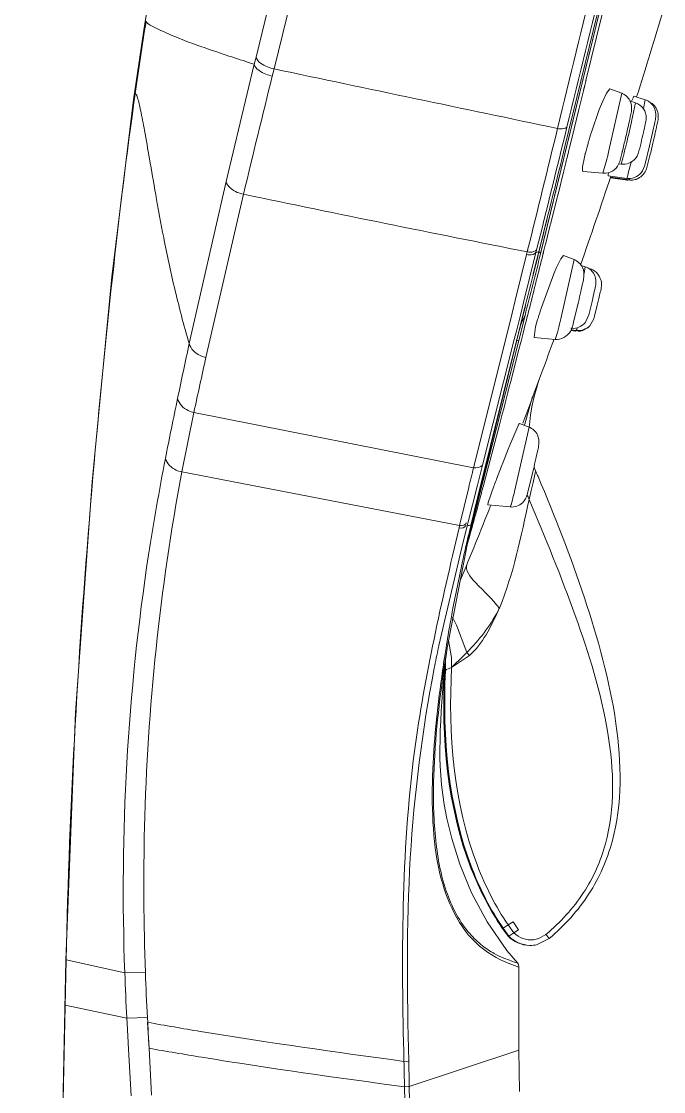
# Model space of a CAD drawing. Header units: millimetres. Extents: x 0 to 460316, y -63250 to 103204.
# Drawn here: x 202104.2 to 202137.1, y 47702.9 to 47757.6 of the extents above; entities that cross this region are included whole.
import ezdxf

# ---------------------------------------------------------------- set-up
doc = ezdxf.new("R2010")
doc.units = ezdxf.units.MM
doc.header["$LTSCALE"] = 25

msp = doc.modelspace()

# ---------------------------------------------------------------- linework, layer by layer
at = {"color": 7, "linetype": 'Continuous', "lineweight": 20}
for p, q in [((202136.167, 47767.944), (202130.754, 47745.738)), ((202130.762, 47745.756), (202136.17, 47767.943)), ((202118.128, 47763.586), (202116.219, 47755.781)), ((202119.082, 47763.092), (202117.142, 47755.184)), ((202134.658, 47762.107), (202132.009, 47751.222)), ((202133.624, 47756.807), (202134.218, 47759.25)), ((202110.598, 47757.61), (202110.534, 47757.495)), ((202110.534, 47757.495), (202109.973, 47753.724)), ((202133.081, 47754.584), (202133.624, 47756.807)), ((202116.13, 47755.42), (202114.686, 47749.439)), ((202116.218, 47755.783), (202116.13, 47755.419)), ((202117.141, 47755.184), (202117.05, 47754.818)), ((202132.958, 47754.083), (202133.027, 47754.364)), ((202133.001, 47754.257), (202133.016, 47754.317)), ((202133.016, 47754.317), (202133.024, 47754.35)), ((202133.024, 47754.35), (202133.058, 47754.49)), ((202133.058, 47754.49), (202133.081, 47754.584)), ((202133.061, 47754.504), (202133.084, 47754.598)), ((202110.048, 47753.926), (202109.973, 47753.724)), ((202132.702, 47753.038), (202132.956, 47754.07)), ((202132.956, 47754.07), (202132.973, 47754.142)), ((202132.973, 47754.142), (202133.001, 47754.257)), ((202133.938, 47753.536), (202134.125, 47753.936)), ((202134.125, 47753.936), (202134.31, 47754.168)), ((202134.258, 47751.012), (202134.908, 47753.936)), ((202134.908, 47753.936), (202134.31, 47754.168)), ((202135.488, 47753.709), (202135.536, 47753.795)), ((202136.107, 47753.607), (202135.536, 47753.795)), ((202109.973, 47753.724), (202109.973, 47753.722)), ((202133.764, 47753.105), (202133.938, 47753.536)), ((202135.613, 47753.458), (202135.332, 47753.551)), ((202135.417, 47753.533), (202135.488, 47753.709)), ((202135.417, 47752.497), (202135.613, 47753.458)), ((202136.026, 47753.155), (202136.107, 47753.607)), ((202132.372, 47751.697), (202132.702, 47753.038)), ((202133.363, 47751.956), (202133.764, 47753.105)), ((202132.244, 47751.176), (202132.372, 47751.697)), ((202132.166, 47750.86), (202132.207, 47751.026)), ((202132.207, 47751.026), (202132.244, 47751.176)), ((202136.102, 47750.338), (202136.331, 47751.262)), ((202132.056, 47750.414), (202132.132, 47750.722)), ((202132.132, 47750.722), (202132.169, 47750.874)), ((202132.142, 47750.762), (202132.166, 47750.86)), ((202133.95, 47749.853), (202134.133, 47750.505)), ((202134.876, 47750.316), (202134.966, 47750.62)), ((202134.915, 47750.873), (202134.942, 47750.98)), ((202136.169, 47750.071), (202136.283, 47750.484)), ((202131.653, 47748.788), (202131.949, 47749.984)), ((202131.949, 47749.984), (202132.047, 47750.378)), ((202132.047, 47750.378), (202132.057, 47750.422)), ((202133.95, 47749.853), (202132.934, 47749.946)), ((202134.876, 47750.316), (202134.757, 47750.333)), ((202135.247, 47749.858), (202135.39, 47750.412)), ((202114.686, 47749.439), (202112.807, 47741.155)), ((202135.164, 47749.589), (202134.212, 47749.726)), ((202135.09, 47749.514), (202134.324, 47749.624)), ((202135.288, 47749.514), (202134.335, 47749.651)), ((202135.164, 47749.589), (202135.219, 47749.755)), ((202135.219, 47749.755), (202135.237, 47749.821)), ((202135.288, 47749.514), (202135.292, 47749.519)), ((202113.659, 47740.445), (202115.58, 47748.779)), ((202131.269, 47747.249), (202131.64, 47748.735)), ((202131.64, 47748.735), (202131.653, 47748.788)), ((202131.643, 47748.753), (202131.656, 47748.805)), ((202131.14, 47747.712), (202130.671, 47745.842)), ((202131.224, 47747.066), (202131.26, 47747.213)), ((202131.26, 47747.213), (202131.27, 47747.253)), ((202131.011, 47746.214), (202131.224, 47747.066)), ((202130.952, 47745.977), (202131.002, 47746.177)), ((202131.002, 47746.177), (202131.011, 47746.214)), ((202131.005, 47746.194), (202131.014, 47746.23)), ((202130.049, 47745.697), (202129.468, 47743.355)), ((202129.891, 47743.252), (202130.527, 47745.804)), ((202130.048, 47745.697), (202130.083, 47745.838)), ((202130.082, 47745.838), (202130.102, 47745.917)), ((202130.083, 47745.838), (202130.103, 47745.918)), ((202130.673, 47745.846), (202130.525, 47745.801)), ((202130.526, 47745.803), (202130.561, 47745.943)), ((202130.575, 47745.817), (202130.526, 47745.803)), ((202130.55, 47745.897), (202130.561, 47745.943)), ((202130.672, 47745.844), (202130.575, 47745.817)), ((202130.673, 47745.844), (202130.657, 47745.782)), ((202130.681, 47745.851), (202130.663, 47745.78)), ((202130.837, 47745.522), (202130.883, 47745.705)), ((202130.883, 47745.705), (202130.902, 47745.781)), ((202130.887, 47745.724), (202130.906, 47745.8)), ((202130.902, 47745.781), (202130.952, 47745.977)), ((202131.794, 47745.48), (202131.934, 47745.65)), ((202132.473, 47745.441), (202131.934, 47745.65)), ((202131.579, 47745.04), (202131.794, 47745.48)), ((202131.799, 47742.416), (202132.473, 47745.441)), ((202133.047, 47745.08), (202132.841, 47745.148)), ((202132.986, 47744.738), (202133.047, 47745.08)), ((202130.803, 47742.995), (202131.441, 47744.717)), ((202129.468, 47743.355), (202129.308, 47742.71)), ((202129.73, 47742.612), (202129.891, 47743.252)), ((202130.09, 47742.559), (202130.165, 47742.853)), ((202132.452, 47742.265), (202132.697, 47743.271)), ((202133.365, 47743.172), (202133.229, 47742.628)), ((202133.66, 47743.119), (202133.518, 47742.544)), ((202129.308, 47742.71), (202128.998, 47741.467)), ((202129.541, 47741.857), (202129.73, 47742.612)), ((202129.968, 47742.581), (202129.648, 47741.316)), ((202129.858, 47742.603), (202129.733, 47742.111)), ((202129.867, 47742.601), (202129.749, 47742.135)), ((202129.979, 47742.121), (202130.022, 47742.293)), ((202130.018, 47742.277), (202130.083, 47742.531)), ((202130.083, 47742.531), (202130.09, 47742.559)), ((202130.087, 47742.55), (202130.094, 47742.578)), ((202130.504, 47742.001), (202130.61, 47742.383)), ((202133.229, 47742.628), (202133.065, 47742.251)), ((202133.482, 47742.416), (202133.274, 47742.054)), ((202133.518, 47742.544), (202133.482, 47742.416)), ((202129.414, 47741.354), (202129.541, 47741.857)), ((202129.733, 47742.111), (202129.526, 47741.294)), ((202129.681, 47741.864), (202129.543, 47741.321)), ((202129.749, 47742.135), (202129.681, 47741.864)), ((202129.868, 47741.687), (202129.979, 47742.121)), ((202130.434, 47741.457), (202130.504, 47742.001)), ((202132.316, 47741.822), (202132.554, 47741.788)), ((202132.591, 47741.825), (202132.333, 47741.862)), ((202132.565, 47741.811), (202132.58, 47741.861)), ((202132.591, 47741.825), (202132.599, 47741.842)), ((202132.614, 47741.887), (202132.631, 47741.947)), ((202133.17, 47741.956), (202132.923, 47741.821)), ((202128.998, 47741.467), (202127.339, 47734.812)), ((202129.526, 47741.295), (202127.542, 47733.277)), ((202127.572, 47733.271), (202129.544, 47741.321)), ((202129.647, 47741.316), (202127.61, 47733.293)), ((202127.797, 47734.948), (202129.414, 47741.354)), ((202129.647, 47741.316), (202129.543, 47741.321)), ((202129.623, 47740.725), (202129.763, 47741.273)), ((202129.763, 47741.273), (202129.868, 47741.687)), ((202131.515, 47741.358), (202130.434, 47741.457)), ((202131.515, 47741.358), (202131.623, 47741.719)), ((202129.235, 47739.215), (202129.623, 47740.725)), ((202130.356, 47738.441), (202129.953, 47737.03)), ((202112.426, 47734.595), (202113.046, 47737.636)), ((202113.046, 47737.636), (202127.338, 47734.812)), ((202127.862, 47733.977), (202128.659, 47736.994)), ((202129.392, 47736.444), (202129.656, 47737.029)), ((202129.433, 47733.602), (202130.171, 47736.887)), ((202129.656, 47737.029), (202129.69, 47737.074)), ((202130.171, 47736.888), (202129.69, 47737.074)), ((202130.183, 47736.88), (202130.188, 47736.995)), ((202127.535, 47733.911), (202127.797, 47734.948)), ((202127.535, 47733.911), (202127.797, 47734.948)), ((202130.079, 47733.447), (202130.395, 47734.718)), ((202112.426, 47734.595), (202126.624, 47731.865)), ((202130.389, 47734.056), (202130.511, 47734.616)), ((202127.088, 47733.8), (202126.624, 47731.865)), ((202127.285, 47732.922), (202127.535, 47733.911)), ((202128.09, 47733.032), (202128.377, 47733.862)), ((202128.377, 47733.862), (202128.403, 47733.934)), ((202130.179, 47733.185), (202130.287, 47733.64)), ((202130.287, 47733.64), (202130.389, 47734.056)), ((202127.542, 47733.277), (202127.373, 47732.577)), ((202127.432, 47732.677), (202127.572, 47733.271)), ((202127.611, 47733.294), (202127.45, 47732.664)), ((202127.498, 47732.629), (202127.63, 47733.115)), ((202127.63, 47733.115), (202127.64, 47733.153)), ((202127.639, 47733.151), (202127.671, 47733.268)), ((202128.067, 47732.909), (202128.09, 47733.032)), ((202129.253, 47732.917), (202129.323, 47733.172)), ((202127.046, 47731.981), (202127.285, 47732.922)), ((202127.371, 47732.576), (202127.315, 47732.343)), ((202127.45, 47732.666), (202127.324, 47732.171)), ((202127.45, 47732.666), (202127.325, 47732.191)), ((202127.431, 47732.675), (202127.326, 47732.224)), ((202127.431, 47732.675), (202127.371, 47732.576)), ((202127.451, 47732.459), (202127.498, 47732.629)), ((202129.214, 47732.805), (202128.067, 47732.909)), ((202129.214, 47732.805), (202129.235, 47732.856)), ((202127.012, 47731.846), (202127.046, 47731.981)), ((202127.188, 47731.627), (202127.273, 47731.995)), ((202127.315, 47732.343), (202127.204, 47731.883)), ((202127.325, 47732.191), (202127.263, 47731.955)), ((202127.326, 47732.224), (202127.273, 47731.995)), ((202126.593, 47731.732), (202126.624, 47731.865)), ((202126.803, 47731.031), (202126.97, 47731.685)), ((202126.97, 47731.685), (202127.012, 47731.846)), ((202127.034, 47730.955), (202127.188, 47731.627)), ((202127.194, 47731.843), (202127.146, 47731.64)), ((202127.186, 47731.495), (202127.218, 47731.61)), ((202127.204, 47731.883), (202127.195, 47731.843)), ((202125.563, 47725.725), (202126.803, 47731.031)), ((202125.976, 47725.527), (202127.034, 47730.955)), ((202126.714, 47729.765), (202126.285, 47727.641)), ((202126.285, 47727.641), (202126.266, 47727.539)), ((202126.167, 47726.998), (202126.148, 47726.893)), ((202126.185, 47727.097), (202126.167, 47726.998)), ((202126.262, 47727.168), (202126.472, 47726.771)), ((202126.472, 47726.771), (202126.987, 47725.375)), ((202126.055, 47725.981), (202126.201, 47725.119)), ((202125.541, 47725.62), (202125.563, 47725.725)), ((202125.806, 47724.411), (202125.967, 47725.472)), ((202125.931, 47725.612), (202125.914, 47725.505)), ((202125.967, 47725.472), (202125.976, 47725.527)), ((202125.971, 47725.487), (202125.983, 47725.574)), ((202126.577, 47724.97), (202126.987, 47725.375)), ((202126.987, 47725.375), (202127.133, 47725.213)), ((202126.211, 47724.606), (202127.133, 47725.213)), ((202126.211, 47724.606), (202126.453, 47724.848)), ((202126.453, 47724.848), (202126.577, 47724.97)), ((202125.848, 47724.431), (202125.898, 47724.428)), ((202125.911, 47724.46), (202125.925, 47724.476)), ((202126.211, 47724.606), (202126.013, 47724.516)), ((202128.842, 47711.291), (202128.8, 47711.291)), ((202129.099, 47710.888), (202128.802, 47711.292)), ((202128.842, 47711.291), (202129.099, 47711.453)), ((202128.842, 47711.291), (202129.139, 47710.888)), ((202129.356, 47711.62), (202129.099, 47711.453)), ((202129.401, 47711.054), (202129.099, 47711.453)), ((202129.627, 47711.201), (202129.356, 47711.62)), ((202129.401, 47711.054), (202129.627, 47711.201)), ((202129.139, 47710.888), (202129.099, 47710.888)), ((202129.139, 47710.888), (202129.401, 47711.054)), ((202130.397, 47710.691), (202130.68, 47710.756)), ((202130.559, 47710.444), (202131.201, 47710.761)), ((202130.68, 47710.756), (202131.039, 47710.969)), ((202131.039, 47710.969), (202131.181, 47710.789)), ((202130.236, 47710.409), (202130.199, 47710.409)), ((202130.212, 47710.409), (202130.236, 47710.409)), ((202104.23, 47599.281), (202106.514, 47709.663)), ((202106.514, 47709.663), (202106.505, 47709.66)), ((202106.514, 47709.663), (202109.51, 47709.008)), ((202110.567, 47709.026), (202109.51, 47709.008)), ((202129.435, 47709.381), (202129.657, 47709.304)), ((202129.648, 47705.057), (202129.657, 47709.306)), ((202106.466, 47707.348), (202106.458, 47707.347)), ((202106.466, 47707.349), (202109.62, 47706.683)), ((202110.668, 47706.729), (202109.619, 47706.683)), ((202109.619, 47706.683), (202109.635, 47706.431)), ((202109.709, 47705.108), (202109.635, 47706.431)), ((202110.683, 47706.477), (202110.668, 47706.728)), ((202110.677, 47706.476), (202110.758, 47705.154)), ((202109.841, 47702.715), (202109.709, 47705.108)), ((202110.752, 47705.153), (202110.878, 47702.76)), ((202129.648, 47705.057), (202124.053, 47703.201)), ((202129.69, 47702.94), (202129.648, 47705.057)), ((202123.777, 47704.483), (202123.989, 47704.492)), ((202123.809, 47703.188), (202124.018, 47703.198)), ((202126.593, 47599.268), (202123.809, 47703.188)), ((202124.11, 47700.86), (202124.052, 47703.201))]:
    msp.add_line(p, q, dxfattribs=at)
for points in [[(202115.622, 47783.243), (202113.707, 47774.824), (202111.957, 47765.95), (202110.534, 47757.495)], [(202109.975, 47753.734), (202108.846, 47744.554), (202107.841, 47734.081), (202106.999, 47722.299), (202106.505, 47709.66)], [(202130.672, 47745.844), (202130.676, 47745.847), (202130.678, 47745.848), (202130.681, 47745.851)], [(202129.749, 47742.135), (202129.744, 47742.127), (202129.739, 47742.119), (202129.733, 47742.111)], [(202129.543, 47741.321), (202129.538, 47741.311), (202129.532, 47741.302), (202129.526, 47741.294)], [(202130.188, 47736.995), (202130.249, 47737.511), (202130.336, 47738), (202130.439, 47738.454), (202130.548, 47738.861), (202130.637, 47739.159), (202130.688, 47739.32), (202130.712, 47739.392)], [(202130.517, 47734.621), (202130.458, 47734.766), (202130.428, 47734.862)], [(202127.034, 47730.955), (202127.149, 47731.452), (202127.324, 47732.171)], [(202127.263, 47731.955), (202127.248, 47731.914), (202127.225, 47731.877), (202127.195, 47731.843)], [(202127.273, 47731.995), (202127.257, 47731.954), (202127.234, 47731.917), (202127.204, 47731.883)], [(202128.595, 47727.499), (202128.616, 47727.545), (202128.637, 47727.595), (202128.656, 47727.643)], [(202125.91, 47725.009), (202125.933, 47725.196), (202125.953, 47725.358), (202125.971, 47725.487)], [(202129.58, 47709.513), (202129.043, 47710.152), (202128.031, 47711.604), (202127.233, 47713.094), (202126.634, 47714.555), (202126.221, 47715.871), (202125.972, 47716.899), (202125.838, 47717.599), (202125.761, 47718.107), (202125.701, 47718.612), (202125.659, 47719.104), (202125.633, 47719.562), (202125.62, 47719.993), (202125.616, 47720.417), (202125.622, 47720.892), (202125.637, 47721.386), (202125.659, 47721.886), (202125.686, 47722.379), (202125.717, 47722.855), (202125.751, 47723.312), (202125.787, 47723.757), (202125.821, 47724.151), (202125.853, 47724.482), (202125.883, 47724.768), (202125.91, 47725.009)], [(202125.898, 47724.428), (202125.902, 47724.444), (202125.911, 47724.46)], [(202125.968, 47724.507), (202125.951, 47724.495), (202125.936, 47724.487), (202125.925, 47724.476)], [(202106.505, 47709.66), (202105.817, 47676.162), (202105.073, 47640.193), (202104.227, 47599.281)], [(202129.657, 47709.304), (202129.656, 47709.323), (202129.628, 47709.439), (202129.58, 47709.512)], [(202110.683, 47706.477), (202110.707, 47706.034), (202110.728, 47705.594), (202110.752, 47705.153)]]:
    msp.add_lwpolyline(points, dxfattribs=at)
for centre, radius, start, end in [((199409.338, 48417.153), 2802.342, 346.272422, 346.437176), ((199861.684, 48308.461), 2337.57, 346.233768, 346.430034), ((201837.588, 47848.49), 312.776, 342.36916, 343.22271), ((202437.011, 47706.982), 330.316, 171.18336, 171.82958), ((203353.533, 53605.773), 5979.803, 258.0673678, 258.2092126), ((202758.508, 47595.509), 660.944, 166.052512, 166.591332), ((202135.979, 47752.769), 0.804, 52.7151, 60.9175), ((199799.403, 48321.784), 2400.787, 346.121377, 346.274329), ((200232.726, 48217.453), 1955.531, 346.04758, 346.236712), ((202076.398, 47765.527), 60.323, 346.68801, 347.44352), ((202061.034, 47769.322), 76.261, 346.90222, 347.25413), ((202153.816, 47745.432), 21.468, 162.3087, 163.7817), ((202081.801, 47764.183), 54.756, 346.036, 346.7556), ((202053.564, 47771.049), 83.928, 346.58036, 346.91023), ((202096.489, 47760.978), 40.553, 346.3466, 347.1201), ((202080.335, 47764.606), 57.564, 346.89615, 347.37797), ((202073.116, 47766.223), 65.099, 346.83219, 347.08342), ((202082.695, 47764.028), 55.272, 347.0809, 347.3309), ((201108.805, 48002.799), 1053.678, 345.989848, 346.186602), ((202148.359, 47746.997), 15.791, 163.905, 165.7533), ((202151.601, 47746.083), 19.159, 163.8002, 163.968), ((202090.894, 47761.968), 45.509, 345.8267, 346.2211), ((202074.326, 47766.047), 62.572, 346.20684, 346.3621), ((202062.783, 47768.847), 74.45, 346.36274, 346.58212), ((202112.372, 47757.1), 24.204, 345.7238, 346.3906), ((202071.068, 47766.745), 67.074, 346.65389, 346.91138), ((202082.998, 47763.843), 54.935, 346.2077, 346.5619), ((202072.135, 47766.447), 66.105, 346.55464, 346.8361), ((202144.833, 47747.906), 12.15, 165.8161, 165.9976), ((202085.025, 47762.93), 50.655, 345.8016, 346.003), ((202066.703, 47767.492), 69.537, 346.00697, 346.29105), ((202112.641, 47756.458), 23.076, 345.3467, 345.691), ((202104.615, 47758.511), 31.36, 345.6808, 345.8123), ((202102.651, 47759.011), 34.696, 345.7735, 346.2206), ((201837.588, 47848.49), 312.776, 340.70979, 341.59009), ((202134.742, 47749.717), 0.53, 163.7449, 179.0762), ((202135.203, 47750.298), 0.792, 261.8132, 267.335), ((202135.204, 47750.314), 0.809, 267.3294, 273.151), ((202130.29, 47751.152), 5.123, 344.9447, 345.4312), ((202135.402, 47750.311), 0.806, 261.8556, 278.7622), ((202428.402, 49253.989), 1537.373, 258.259565, 258.811102), ((201956.012, 47789.912), 180.141, 345.8423, 346.4513), ((200910.956, 48050.762), 1257.252, 345.811964, 345.961313), ((200786.937, 48080.905), 1384.886, 345.860562, 345.996129), ((200903.698, 48052.928), 1264.931, 345.797635, 345.945232), ((202130.082, 47745.349), 0.782, 29.9484, 39.9451), ((200978.502, 48034.605), 1188.043, 345.784273, 345.917016), ((202144.338, 47739.372), 13.961, 156.0471, 157.4911), ((202072.287, 47757.426), 62.046, 346.81253, 347.31989), ((202090.89, 47753.312), 43.668, 346.5732, 346.9454), ((202091.592, 47753.101), 43.236, 346.6516, 347.0213), ((202099.434, 47751.301), 35.19, 347.0088, 347.3867), ((202150.219, 47736.541), 20.46, 161.613, 163.1907), ((202119.002, 47747.674), 12.091, 332.7336, 335.0811), ((202145.859, 47737.872), 15.902, 163.2375, 163.5185), ((202084.939, 47753.866), 48.239, 345.5842, 346.2702), ((202106.712, 47748.278), 25.761, 345.2485, 345.5643), ((202132.424, 47742.732), 0.802, 261.8225, 272.0401), ((202132.667, 47742.584), 0.805, 270.0503, 288.5651), ((202132.697, 47742.548), 0.758, 308.6648, 317.3558), ((201837.588, 47848.49), 312.776, 339.134, 339.9749), ((202472.435, 47663.118), 367.997, 167.75692, 168.20378), ((202540.256, 47645.693), 436.993, 167.47727, 167.85425), ((201467.889, 47909.553), 682.931, 345.364126, 345.556672), ((202343.458, 47689.966), 236.256, 168.18301, 168.9431), ((202139.323, 47735.063), 9.575, 168.1491, 168.4639), ((202165.253, 47721.287), 38.933, 157.0884, 157.843), ((202192.808, 47710.063), 68.687, 157.84078, 159.40111), ((202070.083, 47748.85), 61.946, 346.81287, 347.32428), ((202547.687, 47630.81), 433.024, 166.10309, 166.24101), ((202179.967, 47714.887), 54.969, 159.3984, 159.7259), ((202053.119, 47701.023), 84.375, 23.26892, 23.46402), ((201783.082, 47826.386), 356.95, 344.87808, 344.99593), ((202094.963, 47742.178), 35.521, 345.3123, 346.0275), ((202060.227, 47752.483), 70.062, 343.57772, 344.10385), ((202134.586, 47735.046), 4.784, 199.5314, 202.8946), ((201837.588, 47848.49), 312.776, 337.55059, 338.30376), ((201888.77, 47797.655), 247.425, 344.51854, 344.72247), ((202125.947, 47733.883), 3.444, 343.3183, 343.7211), ((202254.276, 47701.186), 130.727, 166.52851, 166.82325), ((202109.782, 47821.677), 91.469, 280.85747, 280.98026), ((201938.957, 47783.746), 195.346, 344.31304, 344.48561), ((202211.908, 47711.066), 87.223, 166.79826, 167.48204), ((202192.485, 47715.416), 67.318, 167.51355, 167.69311), ((202208.345, 47712.291), 83.483, 169.47572, 169.78416), ((202207.029, 47712.503), 82.151, 169.91109, 170.81732), ((202217.304, 47706.772), 93.679, 168.39267, 169.04963), ((202199.039, 47713.804), 74.055, 170.90922, 171.23312), ((202195.297, 47714.379), 70.269, 171.231, 171.76649), ((202121.639, 47724.619), 4.262, 2.0709, 3.1675), ((202121.058, 47724.619), 4.844, 1.6307, 2.8216), ((202121.391, 47724.773), 4.823, 358.0167, 4.1164), ((202121.593, 47724.613), 4.309, 357.539, 2.1273), ((202121.303, 47724.622), 4.599, 357.5848, 1.6771), ((202130.2, 47711.916), 1.507, 269.9825, 271.3867), ((202130.236, 47711.908), 1.5, 270.0192, 282.4491), ((202230.847, 47713.266), 121.409, 182.00966, 183.10789), ((202237.984, 47713.502), 127.496, 182.01179, 183.04545), ((202748.582, 47719.101), 624.975, 181.340228, 181.458929), ((202697.118, 47717.064), 573.233, 181.256641, 181.385784)]:
    msp.add_arc(centre, radius, start, end, dxfattribs=at)
for points, knots in [([(202110.598, 47757.61), (202110.713, 47757.452), (202111.268, 47757.181), (202112.327, 47756.707), (202114.031, 47756.105), (202115.36, 47755.665), (202116.13, 47755.42)], [0, 0, 0, 0, 0.098393, 0.294803, 0.594238, 1, 1, 1, 1]), ([(202117.05, 47754.818), (202116.939, 47754.842), (202116.593, 47754.947), (202116.195, 47755.169), (202116.13, 47755.42)], [0, 0, 0, 0, 0.305991, 1, 1, 1, 1]), ([(202117.141, 47755.184), (202117.029, 47755.208), (202116.684, 47755.313), (202116.285, 47755.532), (202116.219, 47755.781)], [0, 0, 0, 0, 0.306642, 1, 1, 1, 1]), ([(202106.514, 47709.663), (202106.68, 47717.676), (202107.358, 47729.309), (202108.791, 47744.046), (202109.598, 47750.793), (202110.048, 47753.926)], [0, 0, 0, 0, 0.541225, 0.786229, 1, 1, 1, 1]), ([(202112.807, 47741.155), (202112.522, 47742.103), (202112.053, 47743.902), (202111.514, 47746.448), (202111.109, 47748.643), (202110.796, 47750.465), (202110.547, 47751.913), (202110.354, 47752.94), (202110.213, 47753.578), (202110.122, 47753.836), (202110.072, 47753.926), (202110.048, 47753.926)], [0, 0, 0, 0, 0.226855, 0.425953, 0.596419, 0.738325, 0.850452, 0.931561, 0.981228, 0.994277, 1, 1, 1, 1]), ([(202135.279, 47752.413), (202135.309, 47752.546), (202135.354, 47752.768), (202135.442, 47753.15), (202135.375, 47753.614), (202135.08, 47753.869), (202134.908, 47753.936)], [0, 0, 0, 0, 0.236679, 0.391294, 0.679803, 1, 1, 1, 1]), ([(202135.613, 47753.458), (202135.776, 47753.405), (202136.074, 47753.185), (202136.194, 47752.726), (202136.106, 47752.318), (202136.054, 47752.079), (202136.022, 47751.938)], [0, 0, 0, 0, 0.29233, 0.581146, 0.75337, 1, 1, 1, 1]), ([(202136.508, 47752.028), (202136.54, 47752.17), (202136.588, 47752.406), (202136.682, 47752.808), (202136.608, 47753.293), (202136.288, 47753.548), (202136.107, 47753.607)], [0, 0, 0, 0, 0.242175, 0.39639, 0.683904, 1, 1, 1, 1]), ([(202136.621, 47751.906), (202136.652, 47752.043), (202136.7, 47752.27), (202136.779, 47752.621), (202136.792, 47753.026), (202136.604, 47753.303), (202136.466, 47753.408)], [0, 0, 0, 0, 0.261652, 0.43385, 0.674345, 1, 1, 1, 1]), ([(202131.628, 47752.142), (202131.678, 47752.131), (202131.836, 47752.111), (202132.032, 47752.126), (202132.107, 47752.21)], [0, 0, 0, 0, 0.30936, 1, 1, 1, 1]), ([(202135.828, 47751.132), (202135.781, 47750.948), (202135.667, 47750.483), (202135.137, 47750.278), (202134.876, 47750.316)], [0, 0, 0, 0, 0.418698, 1, 1, 1, 1]), ([(202132.934, 47749.946), (202132.911, 47749.948), (202132.892, 47750.062), (202132.929, 47750.327), (202132.99, 47750.628), (202133.044, 47750.845)], [0, 0, 0, 0, 0.077234, 0.271145, 1, 1, 1, 1]), ([(202133.95, 47749.853), (202134.114, 47749.838), (202134.459, 47749.913), (202134.809, 47750.33), (202134.866, 47750.678), (202134.912, 47750.859)], [0, 0, 0, 0, 0.32284, 0.634661, 1, 1, 1, 1]), ([(202135.164, 47749.589), (202135.424, 47749.551), (202135.927, 47749.745), (202136.058, 47750.175), (202136.102, 47750.338)], [0, 0, 0, 0, 0.609758, 1, 1, 1, 1]), ([(202135.525, 47749.515), (202135.604, 47749.527), (202135.888, 47749.614), (202136.101, 47749.87), (202136.169, 47750.071)], [0, 0, 0, 0, 0.275618, 1, 1, 1, 1]), ([(202115.58, 47748.779), (202115.47, 47748.801), (202115.115, 47748.907), (202114.742, 47749.177), (202114.686, 47749.439)], [0, 0, 0, 0, 0.294933, 1, 1, 1, 1]), ([(202134.349, 47749.689), (202134.35, 47749.691), (202134.351, 47749.695), (202134.352, 47749.7), (202134.353, 47749.702)], [0, 0, 0, 0, 0.481777, 1, 1, 1, 1]), ([(202135.09, 47749.514), (202135.092, 47749.513), (202135.095, 47749.521), (202135.097, 47749.525), (202135.099, 47749.529)], [0, 0, 0, 0, 0.279752, 1, 1, 1, 1]), ([(202135.292, 47749.519), (202135.293, 47749.522), (202135.297, 47749.529), (202135.299, 47749.537), (202135.301, 47749.542)], [0, 0, 0, 0, 0.358213, 1, 1, 1, 1]), ([(202135.301, 47749.542), (202135.302, 47749.544), (202135.303, 47749.549), (202135.304, 47749.553), (202135.305, 47749.556)], [0, 0, 0, 0, 0.456023, 1, 1, 1, 1]), ([(202135.304, 47749.55), (202135.305, 47749.554), (202135.308, 47749.564), (202135.311, 47749.573), (202135.313, 47749.579)], [0, 0, 0, 0, 0.464783, 1, 1, 1, 1]), ([(202130.048, 47745.697), (202130.097, 47745.687), (202130.259, 47745.67), (202130.452, 47745.712), (202130.527, 47745.803)], [0, 0, 0, 0, 0.295069, 1, 1, 1, 1]), ([(202130.083, 47745.838), (202130.132, 47745.828), (202130.294, 47745.811), (202130.487, 47745.852), (202130.561, 47745.943)], [0, 0, 0, 0, 0.29565, 1, 1, 1, 1]), ([(202132.82, 47743.806), (202132.854, 47743.958), (202132.904, 47744.204), (202133.002, 47744.611), (202132.96, 47745.096), (202132.655, 47745.37), (202132.473, 47745.441)], [0, 0, 0, 0, 0.252259, 0.408845, 0.682636, 1, 1, 1, 1]), ([(202133.047, 47745.08), (202133.218, 47745.024), (202133.529, 47744.786), (202133.627, 47744.3), (202133.522, 47743.869), (202133.466, 47743.606), (202133.43, 47743.448)], [0, 0, 0, 0, 0.28903, 0.569404, 0.740052, 1, 1, 1, 1]), ([(202133.326, 47744.932), (202133.326, 47744.935), (202133.327, 47744.941), (202133.328, 47744.947), (202133.328, 47744.949)], [0, 0, 0, 0, 0.542475, 1, 1, 1, 1]), ([(202133.328, 47744.967), (202133.612, 47744.874), (202134.008, 47744.33), (202133.822, 47743.827), (202133.775, 47743.617)], [0, 0, 0, 0, 0.581626, 1, 1, 1, 1]), ([(202133.328, 47744.949), (202133.329, 47744.954), (202133.328, 47744.958), (202133.329, 47744.967), (202133.328, 47744.967)], [0, 0, 0, 0, 0.725653, 1, 1, 1, 1]), ([(202131.515, 47741.358), (202131.807, 47741.332), (202132.332, 47741.627), (202132.409, 47742.098), (202132.452, 47742.265)], [0, 0, 0, 0, 0.628247, 1, 1, 1, 1]), ([(202132.554, 47741.788), (202132.556, 47741.788), (202132.559, 47741.799), (202132.562, 47741.805), (202132.565, 47741.811)], [0, 0, 0, 0, 0.275589, 1, 1, 1, 1]), ([(202132.599, 47741.842), (202132.602, 47741.849), (202132.607, 47741.863), (202132.611, 47741.878), (202132.614, 47741.887)], [0, 0, 0, 0, 0.426157, 1, 1, 1, 1]), ([(202113.659, 47740.445), (202113.555, 47740.465), (202113.194, 47740.575), (202112.864, 47740.887), (202112.807, 47741.155)], [0, 0, 0, 0, 0.278024, 1, 1, 1, 1]), ([(202113.046, 47737.636), (202112.945, 47737.655), (202112.586, 47737.765), (202112.271, 47738.081), (202112.209, 47738.348)], [0, 0, 0, 0, 0.272614, 1, 1, 1, 1]), ([(202130.519, 47735.257), (202130.553, 47735.407), (202130.603, 47735.653), (202130.7, 47736.059), (202130.657, 47736.543), (202130.353, 47736.817), (202130.171, 47736.888)], [0, 0, 0, 0, 0.251627, 0.407715, 0.68181, 1, 1, 1, 1]), ([(202111.588, 47735.276), (202111.27, 47733.645), (202109.739, 47724.988), (202109.251, 47716.135), (202109.51, 47709.008)], [0, 0, 0, 0, 0.188929, 1, 1, 1, 1]), ([(202112.426, 47734.595), (202112.327, 47734.613), (202111.973, 47734.716), (202111.66, 47735.016), (202111.588, 47735.276)], [0, 0, 0, 0, 0.271013, 1, 1, 1, 1]), ([(202130.511, 47734.616), (202130.511, 47734.619), (202130.51, 47734.629), (202130.516, 47734.624), (202130.516, 47734.623)], [0, 0, 0, 0, 0.691917, 1, 1, 1, 1]), ([(202110.567, 47709.026), (202110.48, 47711.497), (202110.41, 47720.056), (202111.308, 47728.615), (202112.426, 47734.595)], [0, 0, 0, 0, 0.288947, 1, 1, 1, 1]), ([(202131.201, 47710.761), (202131.98, 47711.417), (202133.351, 47712.91), (202134.979, 47716.647), (202134.844, 47722.012), (202133.102, 47728.198), (202131.505, 47732.324), (202130.632, 47734.355)], [0, 0, 0, 0, 0.121007, 0.236382, 0.475697, 0.737434, 1, 1, 1, 1]), ([(202129.214, 47732.805), (202129.433, 47732.785), (202129.856, 47732.928), (202130.033, 47733.291), (202130.079, 47733.447)], [0, 0, 0, 0, 0.575476, 1, 1, 1, 1]), ([(202130.179, 47733.185), (202131.014, 47731.233), (202132.589, 47727.329), (202134.433, 47721.53), (202134.612, 47716.475), (202133.064, 47712.982), (202131.773, 47711.587), (202131.039, 47710.969)], [0, 0, 0, 0, 0.266847, 0.528448, 0.765185, 0.879488, 1, 1, 1, 1]), ([(202129.235, 47732.856), (202129.237, 47732.862), (202129.241, 47732.874), (202129.245, 47732.887), (202129.247, 47732.894)], [0, 0, 0, 0, 0.466273, 1, 1, 1, 1]), ([(202126.593, 47731.732), (202125.712, 47727.959), (202123.614, 47719.002), (202123.654, 47709.768), (202123.777, 47704.483)], [0, 0, 0, 0, 0.422961, 1, 1, 1, 1]), ([(202127.007, 47729.899), (202126.874, 47729.576), (202127.668, 47728.653), (202128.286, 47728.108), (202128.656, 47727.643)], [0, 0, 0, 0, 0.369859, 1, 1, 1, 1]), ([(202124.023, 47704.492), (202123.95, 47707.955), (202123.851, 47714.683), (202124.713, 47721.372), (202125.331, 47724.567)], [0, 0, 0, 0, 0.515585, 1, 1, 1, 1]), ([(202125.752, 47724.442), (202125.51, 47722.768), (202125.223, 47720.192), (202125.211, 47716.707), (202125.566, 47713.56), (202126.873, 47710.61), (202128.786, 47709.597), (202129.435, 47709.381)], [0, 0, 0, 0, 0.304128, 0.465433, 0.624468, 0.877129, 1, 1, 1, 1]), ([(202129.58, 47709.512), (202129.561, 47709.534), (202129.437, 47709.541), (202129.221, 47709.636), (202128.838, 47709.763), (202128.338, 47710.011), (202127.73, 47710.409), (202126.777, 47711.32), (202125.818, 47713.144), (202125.323, 47715.82), (202125.229, 47719.652), (202125.537, 47722.533), (202125.806, 47724.41)], [0, 0, 0, 0, 0.005273, 0.019873, 0.043754, 0.077013, 0.120169, 0.173756, 0.312298, 0.481019, 0.659207, 1, 1, 1, 1]), ([(202128.8, 47711.291), (202128.158, 47712.235), (202126.071, 47716.316), (202125.7, 47721.036), (202125.847, 47724.431)], [0, 0, 0, 0, 0.251466, 1, 1, 1, 1]), ([(202125.898, 47724.428), (202125.751, 47721.033), (202126.124, 47716.318), (202128.203, 47712.235), (202128.842, 47711.291)], [0, 0, 0, 0, 0.748705, 1, 1, 1, 1]), ([(202129.099, 47711.453), (202128.463, 47712.397), (202126.39, 47716.485), (202126.046, 47721.208), (202126.21, 47724.606)], [0, 0, 0, 0, 0.250593, 1, 1, 1, 1]), ([(202110.683, 47706.477), (202111.581, 47706.315), (202115.934, 47705.572), (202120.306, 47704.951), (202123.777, 47704.483)], [0, 0, 0, 0, 0.206709, 1, 1, 1, 1]), ([(202110.752, 47705.153), (202111.651, 47704.992), (202115.991, 47704.258), (202120.351, 47703.647), (202123.809, 47703.188)], [0, 0, 0, 0, 0.207535, 1, 1, 1, 1])]:
    msp.add_open_spline(points, degree=3, knots=knots, dxfattribs=at)
for points in [[(202133.065, 47742.251), (202132.927, 47742.067), (202132.683, 47741.938), (202132.452, 47741.93)], [(202133.274, 47742.054), (202133.106, 47741.882), (202132.828, 47741.791), (202132.591, 47741.825)], [(202127.338, 47734.812), (202127.495, 47734.785), (202127.69, 47734.829), (202127.797, 47734.948)], [(202128.656, 47727.644), (202129.398, 47729.409), (202129.757, 47731.316), (202130.18, 47733.185)], [(202126.624, 47731.865), (202126.745, 47731.846), (202126.953, 47731.871), (202126.97, 47731.993)], [(202126.593, 47731.732), (202126.714, 47731.714), (202126.918, 47731.739), (202126.937, 47731.859)], [(202126.987, 47725.375), (202127.626, 47725.992), (202128.174, 47726.718), (202128.595, 47727.499)], [(202127.133, 47725.213), (202127.798, 47725.826), (202128.228, 47726.672), (202128.595, 47727.499)], [(202130.199, 47710.409), (202129.799, 47710.409), (202129.372, 47710.595), (202129.099, 47710.888)], [(202129.139, 47710.888), (202129.406, 47710.601), (202129.82, 47710.416), (202130.212, 47710.409)], [(202129.401, 47711.054), (202129.645, 47710.798), (202130.046, 47710.653), (202130.397, 47710.691)]]:
    msp.add_open_spline(points, degree=3, dxfattribs=at)

doc.saveas('drawing.dxf')
